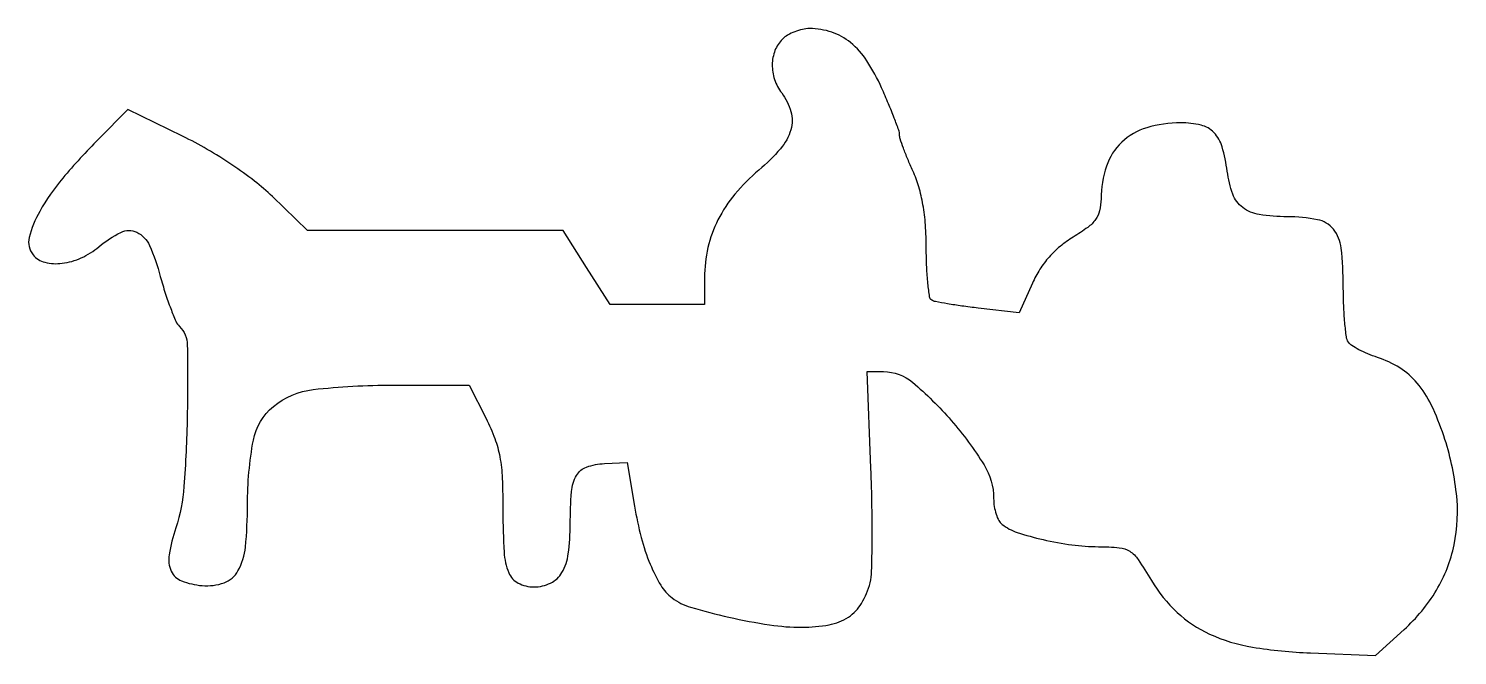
# Model space of a CAD drawing. Extents: x 0 to 213, y 0 to 93.
import ezdxf

# ---------------------------------------------------------------- set-up
doc = ezdxf.new("R2010")
doc.units = 0

msp = doc.modelspace()

# ---------------------------------------------------------------- linework, layer by layer
msp.add_lwpolyline([(112.571429, 91.428571, 0.104235), (111.467722, 89.735391, 0.089496), (111.062428, 87.644237, 0.084786), (111.409072, 85.443703, 0.080712), (112.468197, 83.44113, -0.093904), (113.849504, 80.65525, -0.14115), (113.829548, 77.960301, -0.10648), (112.293076, 75.147901, -0.039541), (109.069341, 71.961458, 0.043272), (105.512929, 68.393419, 0.05749), (102.995023, 64.570513, 0.06061), (101.505418, 60.44491, 0.056416), (101, 55.979764), (101, 52), (93.987579, 52), (86.975158, 52), (83.45685, 57.5), (79.938543, 63), (60.930582, 63), (41.922621, 63), (36.71131, 68.020332, 0.026907), (34.042307, 70.328069, 0.016827), (30.692455, 72.7474, 0.016306), (27.019121, 75.046428, 0.018585), (23.357921, 76.996674), (15.215843, 80.952685), (10.857921, 76.580418, 0.020914), (5.530851, 70.768907, 0.046073), (2.092872, 65.829231, 0.067116), (0.524921, 61.925365, 0.239586), (1.100949, 59.378363, 0.159811), (2.877704, 58.261628, 0.091599), (5.429612, 58.104487, 0.077351), (8.281324, 58.910887, 0.067485), (10.903385, 60.572157, -0.060393), (14.17464, 62.710083, -0.230864), (16.542399, 62.720615, -0.17963), (18.41156, 60.777482, -0.03604), (20.033786, 56.169219, 0.010992), (20.777291, 53.663174, 0.013657), (21.582799, 51.369334, 0.01197), (22.350934, 49.495109, 0.093394), (22.880781, 48.719219, -0.194708), (24.048877, 45.962516, -0.008561), (24.038969, 35.338188, -0.014273), (23.553233, 24.921882, -0.060316), (22.340579, 18.802408, 0.036179), (21.342113, 14.788258, 0.15073), (21.656024, 12.344287, 0.198027), (23.209989, 10.888326, 0.06919), (26.256259, 10.195299, 0.107897), (29.511682, 10.619016, 0.18107), (31.590455, 12.379378, 0.104069), (32.699106, 15.931887, 0.023781), (33, 22.254625, -0.045744), (33.875073, 31.799459, -0.176893), (36.848356, 36.839174, -0.145189), (42.784893, 39.343913, -0.027731), (54.605278, 40), (65.966308, 40), (68.483154, 35.033244, -0.027657), (69.797351, 32.040076, -0.044536), (70.538198, 29.357047, -0.034627), (70.897022, 26.142686, -0.010487), (71, 21.233244, 0.013961), (71.169414, 15.166964, 0.083947), (71.865759, 12.101141, 0.178566), (73.279107, 10.566418, 0.11884), (75.628571, 10, 0.113463), (78.094223, 10.566818, 0.149825), (79.77273, 12.128495, 0.098757), (80.723484, 14.930465, 0.031954), (81.015313, 19.321429, -0.018452), (81.206241, 24.167598, -0.110021), (81.938401, 26.573296, -0.182599), (83.4338, 27.820074, -0.071589), (86.113202, 28.337674), (89.5, 28.5), (90.579516, 22, 0.023085), (91.573738, 17.352247, 0.033206), (92.910125, 13.363521, 0.038532), (94.477944, 10.251665, 0.09441), (96.184063, 8.352819, 0.091845), (98.92323, 6.970466, 0.015596), (104.612095, 5.49964, 0.018071), (110.679213, 4.359991, 0.037402), (115.484902, 4, 0.045583), (119.519507, 4.368584, 0.099255), (122.393722, 5.516809, 0.114152), (124.355342, 7.557902, 0.073211), (125.616449, 10.607947, 0.054717), (125.853542, 12.333083, 0.004911), (125.929774, 16.705932, 0.006344), (125.903203, 21.937178, 0.004912), (125.745999, 27.633384), (125.208227, 42), (127.626457, 42, -0.177478), (131.94228, 40.418248, -0.038317), (137.694085, 34.737372, -0.039343), (142.569185, 28.139608, -0.14034), (144, 23.142317, 0.039123), (144.092365, 21.963675, 0.039502), (144.367188, 20.817721, 0.042526), (144.769678, 19.86398, 0.109921), (145.25, 19.297528, 0.082161), (147.514538, 18.10538, 0.023425), (151.352507, 17.027552, 0.023911), (155.653517, 16.24878, 0.031823), (159.61602, 15.980156, -0.021684), (162.693675, 15.834093, -0.120288), (164.248493, 15.301163, -0.10289), (165.499483, 14.076665, -0.013807), (167.477882, 10.944971, 0.071332), (171.286646, 6.217995, 0.081034), (176.121884, 2.991584, 0.066207), (182.524747, 1.04958, 0.03112), (191.14696, 0.184092), (200.793919, -0.180976), (205.05326, 3.659512, 0.074246), (209.864028, 9.50212, 0.084773), (212.489969, 16.242739, 0.078383), (212.841792, 23.903121, 0.053108), (210.959994, 32.45196, 0.030518), (209.096065, 37.067607, 0.064292), (207.00408, 40.308325, 0.076514), (204.423775, 42.555188, 0.062261), (201.10295, 44.115891, -0.019795), (199.669769, 44.646465, -0.022408), (198.342552, 45.269601, -0.022351), (197.27302, 45.894048, -0.103092), (196.765313, 46.394912, -0.114753), (196.475565, 47.168871, -0.009855), (196.241942, 49.284086, -0.012602), (196.074784, 51.84852, -0.009439), (196.015313, 54.678571, 0.026189), (195.704743, 60.371477, 0.143742), (194.540449, 63.184757, 0.178337), (192.187024, 64.595182, 0.045232), (187.678571, 65.031803, -0.035972), (183.519423, 65.357103, -0.125138), (181.054965, 66.396005, -0.144533), (179.586251, 68.386078, -0.054114), (178.751318, 71.789219, 0.036919), (177.98978, 75.428623, 0.121846), (176.775523, 77.536765, 0.14346), (174.848011, 78.642307, 0.059012), (171.827895, 79, 0.072335), (166.771853, 78.264695, 0.118873), (163.050769, 76.107015, 0.122052), (160.784596, 72.538449, 0.078772), (159.973103, 67.6849, -0.054202), (159.766891, 65.926576, -0.101562), (159.175764, 64.629007, -0.077311), (157.999824, 63.450287, -0.021643), (155.829007, 62, 0.03557), (153.892314, 60.626674, 0.039747), (152.245927, 59.03859, 0.039829), (150.874366, 57.213085, 0.035996), (149.756927, 55.132032), (147.802045, 50.764063), (141.685784, 51.45604, -0.005929), (139.285765, 51.756432, -0.008139), (137.13565, 52.087219, -0.005571), (135.349762, 52.412325, -0.090839), (134.784761, 52.633025, -0.221549), (134.47266, 53.108182, -0.0101), (134.224072, 55.087914, -0.015245), (134.043342, 57.51831, -0.010172), (133.978038, 60.309017, 0.016576), (133.851174, 63.81164, 0.025531), (133.487067, 66.821023, 0.028941), (132.86986, 69.465101, 0.034711), (131.978038, 71.859204, -0.008071), (131.220558, 73.602801, -0.010267), (130.581049, 75.236268, -0.008448), (130.09921, 76.617117, -0.079879), (130, 77.234158, 0.086047), (129.886563, 77.888434, 0.005645), (129.217795, 79.694517, 0.008056), (128.357142, 81.83666, 0.005922), (127.337174, 84.183475, 0.038932), (125.142653, 88.203778, 0.076363), (122.717462, 90.914205, 0.09172), (119.918368, 92.463495, 0.080824), (116.621088, 93, 0.054025), (115.557022, 92.88469, 0.038585), (114.40923, 92.538393, 0.039122), (113.353613, 92.030607, 0.064799)], format="xyb", close=True)

doc.saveas('drawing.dxf')
